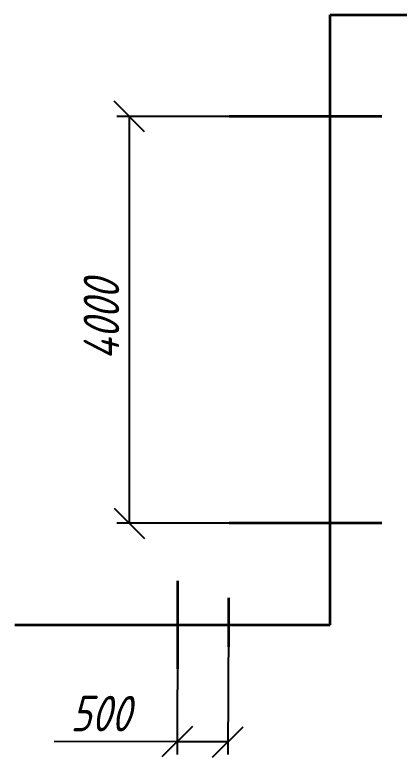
# Model space of a CAD drawing. Header units: metres. Extents: x 1642 to 8476, y 831 to 5441.
# Drawn here: x 3198.5 to 3236.3, y 2495.5 to 2568.5 of the extents above; entities that cross this region are included whole.
import ezdxf

# ---------------------------------------------------------------- set-up
doc = ezdxf.new("R2010")
doc.units = ezdxf.units.M
doc.styles.add('GOST', font='gost.shx', dxfattribs={"oblique": 15})
doc.dimstyles.new('М 1 к 100', dxfattribs={"dimtxt": 3.5, "dimasz": 3, "dimexe": 1.25, "dimexo": 0, "dimgap": 1, "dimtad": 1, "dimdec": 0, "dimlfac": 100, "dimtxsty": 'GOST', "dimblk": 'OBLIQUE', "dimcen": 5, "dimclrd": 256, "dimclre": 256, "dimclrt": 256, "dimazin": 2, "dimtfac": 1, "dimtdec": 0, "dimtmove": 0, "dimatfit": 3, "dimldrblk": 'NONE', "dimfxl": 0, "dimlwd": -1, "dimlwe": -1, "dimarcsym": 2})

# ---------------------------------------------------------------- blocks, each defined once
blk = doc.blocks.new('_Oblique')
at = {"color": 0, "linetype": 'ByBlock', "lineweight": -2}
blk.add_line((-0.5, -0.5), (0.5, 0.5), dxfattribs=at)
blk = doc.blocks.new('*D292')
at = {"transparency": 16777216}
for p, q in [((3214.456, 2508.559), (3214.413, 2495.808)), ((3219.456, 2508.542), (3219.413, 2495.791)), ((3214.418, 2497.058), (3202.318, 2497.098)), ((3219.418, 2497.041), (3214.418, 2497.058))]:
    blk.add_line(p, q, dxfattribs=at)
at = {"layer": 'Defpoints', "color": 0, "lineweight": 35, "transparency": 16777216}
for p in [(3214.456, 2508.559), (3219.456, 2508.542), (3214.418, 2497.058)]:
    blk.add_point(p, dxfattribs=at)
at = {"transparency": 16777216, "xscale": 3, "yscale": 3, "zscale": 3}
for p, rotation in [((3214.418, 2497.058), 179.8070591155527), ((3219.418, 2497.041), 359.8070591155528)]:
    blk.add_blockref('_Oblique', p, dxfattribs=dict(at, rotation=rotation))
at = {"lineweight": 35, "transparency": 16777216, "insert": (3206.877, 2499.833), "char_height": 3.5, "attachment_point": 5, "rotation": 359.80706, "style": 'GOST'}
blk.add_mtext('500', dxfattribs=at)
blk = doc.blocks.new('_None')
blk = doc.blocks.new('*D293')
at = {"transparency": 16777216}
for p, q in [((3229.456, 2558.542), (3208.472, 2558.542)), ((3209.722, 2518.542), (3209.722, 2558.542)), ((3229.456, 2518.542), (3208.472, 2518.542))]:
    blk.add_line(p, q, dxfattribs=at)
at = {"layer": 'Defpoints', "color": 0, "lineweight": 35, "transparency": 16777216}
for p in [(3209.722, 2558.542), (3229.456, 2558.542), (3229.456, 2518.542)]:
    blk.add_point(p, dxfattribs=at)
at = {"transparency": 16777216, "xscale": 3, "yscale": 3, "zscale": 3}
for p, rotation in [((3209.722, 2558.542), 90), ((3209.722, 2518.542), 270)]:
    blk.add_blockref('_Oblique', p, dxfattribs=dict(at, rotation=rotation))
at = {"lineweight": 35, "transparency": 16777216, "insert": (3206.972, 2538.542), "char_height": 3.5, "attachment_point": 5, "rotation": 90, "style": 'GOST'}
blk.add_mtext('4000', dxfattribs=at)

msp = doc.modelspace()

# ---------------------------------------------------------------- linework, layer by layer
at = {"color": 18, "lineweight": 35, "true_color": 0x000000}
for p, q in [((3229.456, 2508.542), (3229.456, 2568.542)), ((3229.456, 2568.542), (3546.456, 2568.542)), ((3234.559, 2558.542), (3219.525, 2558.542)), ((3234.559, 2518.542), (3219.525, 2518.542)), ((3214.456, 2512.894), (3214.456, 2504.224)), ((3219.456, 2511.203), (3219.456, 2506.384)), ((3198.456, 2508.542), (3229.456, 2508.542))]:
    msp.add_line(p, q, dxfattribs=at)

# ---------------------------------------------------------------- dimensions: what is measured, and where the dimension line sits
for p1, p2, distance, picture, middle in [((3229.456, 2518.542), (3229.456, 2558.542), 19.735, '*D293', (3206.972, 2538.542)), ((3219.456, 2508.542), (3214.456, 2508.559), 11.501, '*D292', (3206.877, 2499.833))]:
    dim = msp.add_aligned_dim(p1=p1, p2=p2, distance=distance, dimstyle='М 1 к 100', dxfattribs=at)
    dim.commit()
    dim.dimension.update_dxf_attribs({"geometry": picture, "text_midpoint": middle})

doc.saveas('drawing.dxf')
